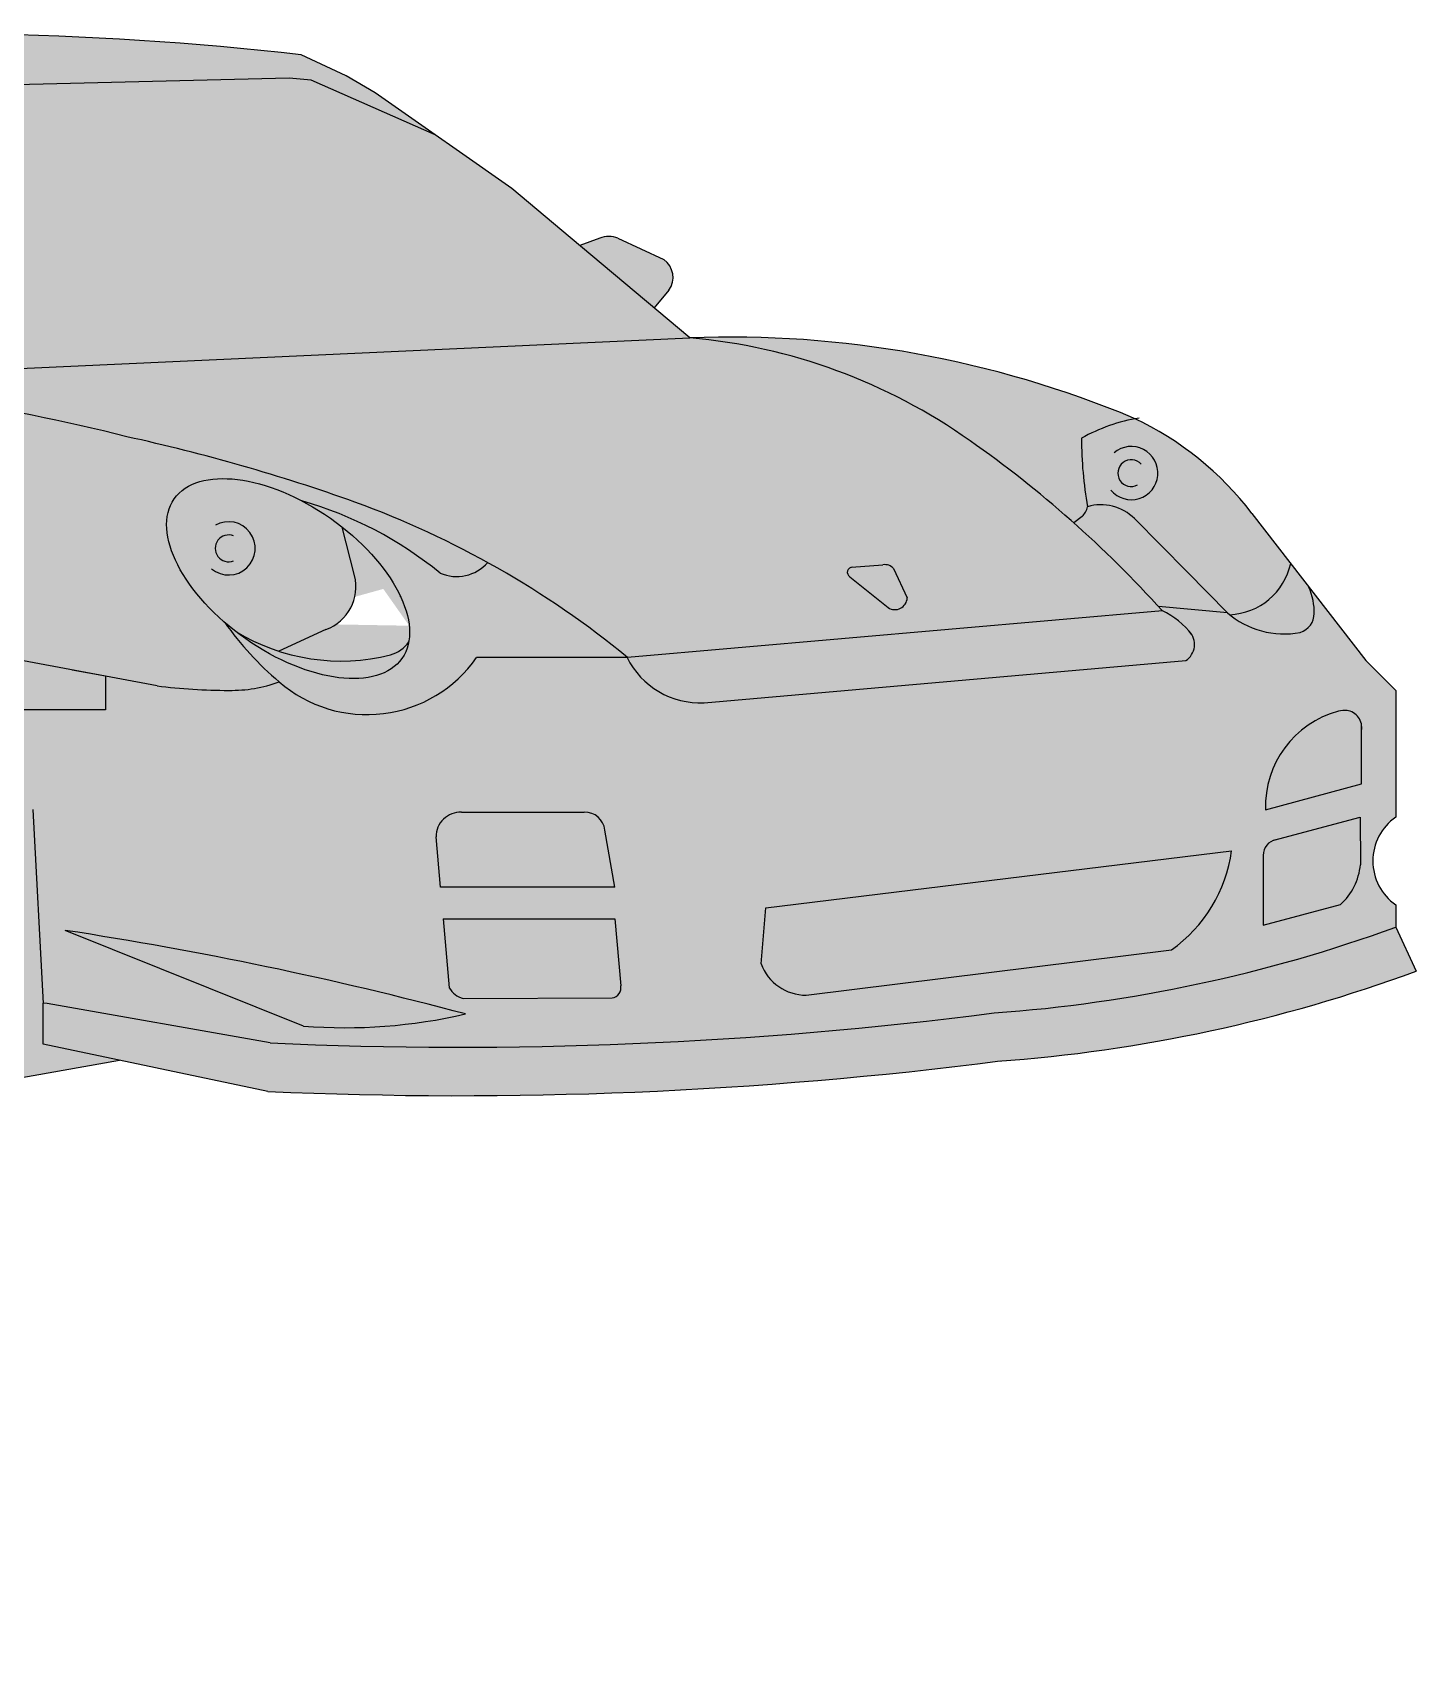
# Model space of a CAD drawing. Header units: inches. Extents: x -9981 to 36057, y -14931 to 4451.
# Drawn here: x 15630 to 22980, y -6222 to 2487 of the extents above; entities that cross this region are included whole.
import ezdxf

# ---------------------------------------------------------------- set-up
doc = ezdxf.new("R2010")
doc.units = ezdxf.units.IN
doc.header["$MEASUREMENT"] = 0
doc.layers.add('CarImage', color=30, linetype='Continuous')
doc.layers.add('constraction line', color=30, linetype='Continuous')

msp = doc.modelspace()

# ---------------------------------------------------------------- hatches: boundary and pattern name
at = {"layer": 'CarImage', "true_color": 0x000000}
h = msp.add_hatch(color=18, dxfattribs=at)
h.dxf.hatch_style = 1
edge = h.paths.add_edge_path()
edge.add_line((17293.91445989721, 2258.530921319092), (17055.60479553799, 2369.656542822196))
edge.add_arc((15101.08249117061, -14560.71555520201), 17042.81833546991, 83.41465607862503, 95.00000000000065)
edge.add_arc((13849.63878395781, -807.9296513567679), 3233.652404164361, 94.14863770949316, 130.0000000000006)
edge.add_arc((23950.00609433465, -11535.69712172303), 17963.71787196852, 132.6854628303239, 135.0000000000002)
edge.add_arc((12631.28329831734, 2135.337487698416), 1688.995267995318, 210.4183331668811, 215.0000000000002, ccw=False)
edge.add_line((11174.77534526214, 1280.182766025973), (11188.35507819748, 1435.399823734855))
edge.add_line((11188.35507819708, 1435.399823734799), (10655.19117271383, 1388.754026203832))
edge.add_line((10655.19117271435, 1388.75402620394), (10577.4270649407, 1499.812681716591))
edge.add_arc((10637.94867850281, 1348.245499131852), 163.2037883898589, 111.7670991783683, 180)
edge.add_line((10474.74489011336, 1348.245499131852), (10474.74489011336, 1000.775484062251))
edge.add_arc((10529.78118381184, 1020.807056773017), 58.56840043403243, 200.0000000000001, 340)
edge.add_line((10584.81747751031, 1000.775484062178), (10659.52233733869, 1279.577816513931))
edge.add_arc((10803.02023629658, 1159.168766127841), 187.3232137782349, 40.00000000000023, 139.9999961818078, ccw=False)
edge.add_line((10946.51814327948, 1279.577806951333), (10946.51814327948, 970.6301740892767))
edge.add_line((10946.51814327948, 970.6301740892814), (11009.76388522167, 926.3450288215967))
edge.add_arc((10945.48558232374, 913.4074827713193), 65.56737238357199, -79.99999999994623, 11.380098218915975, ccw=False)
edge.add_arc((10637.84264297597, 1921.686925337708), 1119.280066241808, 279.9999999999999, 286.56065234839514, ccw=False)
edge.add_arc((10927.89553284831, -53.40071361354785), 878.0419420306393, 96.25671307206534, 114.9999999999992)
edge.add_arc((10963.18370919768, -20.09636719821719), 863.9998270905962, 118.0556969067388, 161.7208648104673)
edge.add_line((10142.78152241278, 250.8943210750876), (10375.24610081554, 88.01454665765644))
edge.add_ellipse((10639.84433672018, -738.5355911092774), major_axis=(-82.83507653632365, 946.8092573134215), ratio=0.443194881503139, start_angle=0, end_angle=27.0490331726852, ccw=False)
edge.add_ellipse((10639.84433672018, -738.5355911092774), major_axis=(-82.83507653632365, 946.8092573134215), ratio=0.443194881503139, start_angle=352.97488920016906, end_angle=360, ccw=False)
edge.add_arc((10558.66361756809, -275.5139220206765), 483.7904168321616, 15.966552161879179, 84.03344783813787, ccw=False)
edge.add_arc((8142.735231370665, -1144.859270245506), 3050.464704842292, 4.5404575781719245, 19.184655492660283, ccw=False)
edge.add_arc((14163.35126158688, -619.3537240308942), 2993.230232145921, 185.4448721353462, 195.2966808461282)
edge.add_arc((11445.85716086812, -1347.504073754855), 180.4998541898225, 199.9259043553921, 257.1687000385696)
edge.add_line((11405.77154092304, -1523.496518013475), (13977.1870784549, -2205.634551090101))
edge.add_line((13977.18707845546, -2205.634551090072), (14212.13043609097, -2164.20769820067))
edge.add_ellipse((14926.3417792581, -1725.345949969342), major_axis=(-175.6270915124638, 1420.153714768829), ratio=0.5494612449837343, start_angle=93.23507072178398, end_angle=104.07029626541129, ccw=False)
edge.add_line((14157.17696159799, -1901.83547117174), (14036.67482248403, -1891.292900068662))
edge.add_line((14036.67482248414, -1891.292900068685), (13750.85065082675, -1810.911537309057))
edge.add_line((13750.85065082554, -1810.911537309061), (12228.89388116554, -1403.104449963616))
edge.add_arc((14214.41697914619, 406.5531727257767), 2686.477746785478, 193.0455035061638, 222.3468598357434, ccw=False)
edge.add_line((11597.27425567806, -199.8515180266404), (11581.5193566066, -534.6786949915972))
edge.add_arc((11684.36281904951, -48.35077249098686), 497.0831177691286, 189.9187268996587, 258.0596116166558, ccw=False)
edge.add_arc((9049.649211494252, -334.2191804498434), 2154.386710076296, 5.3332094993944, 14.66679050060535)
edge.add_arc((11406.41268911213, 346.5725254640856), 304.3136736586799, 118.99546931781629, 206.3996492409571, ccw=False)
edge.add_arc((10886.42579798773, 1469.814528652088), 934.5097208759197, 293.4892272828752, 303.4892302404342)
edge.add_arc((11496.49119729642, 429.4164700163819), 277.5794438566153, 59.321719745546204, 109.88661917820141, ccw=False)
edge.add_line((11638.11692828219, 668.1474901510228), (11630.47725014594, 505.7870807441561))
edge.add_arc((12413.61480630562, -143.9632461853034), 1017.585337557967, 106.19824178889931, 140.3183249552577, ccw=False)
edge.add_arc((13340.59116329998, 6115.297813181736), 5419.079479432366, 249.7983941334653, 257.0887895772506, ccw=False)
edge.add_arc((11495.65237750299, 1075.311827381898), 52.80428024447436, 155.6729552069362, 240.00000000002052, ccw=False)
edge.add_arc((13311.12471289374, 21.12118869158439), 2151.886144499519, 140.2571134689725, 150.0000000000053, ccw=False)
edge.add_arc((13525.80935185496, -372.2016258214135), 2573.735947284173, 111.71318085557269, 136.5774606220716, ccw=False)
edge.add_arc((13140.24580965005, 319.6089000396896), 1791.289342148828, 85, 108.4403991912342, ccw=False)
edge.add_arc((13166.7120222412, 1826.035928256315), 306.7897254744134, 10.940187875480206, 64.9999999999996, ccw=False)
edge.add_line((13467.92610141728, 1884.259756396845), (13775.69987891063, 654.1447865000989))
edge.add_arc((13056.41543406155, 527.3155320696533), 730.3805668143522, -28.602172944935887, 10.000000000000398, ccw=False)
edge.add_line((13697.66387721896, 177.6639819107659), (13750.85065082591, -1810.911537309159))
edge.add_line((13750.85065082554, -1810.911537309061), (14036.67482248293, -1891.292900068689))
edge.add_line((14036.67482248414, -1891.292900068685), (14157.1769615981, -1901.835471171764))
edge.add_ellipse((14926.3417792581, -1725.345949969342), major_axis=(-175.6270915124638, 1420.153714768829), ratio=0.5494612449837343, start_angle=1.1368683772161603e-13, end_angle=93.23507072178398, ccw=False)
edge.add_ellipse((14926.3417792581, -1725.345949969342), major_axis=(-175.6270915124638, 1420.153714768829), ratio=0.4951594713010124, start_angle=306.38715207840346, end_angle=360, ccw=False)
edge.add_line((15388.24998738524, -812.8483701239456), (15838.98423141223, -897.4615213027457))
edge.add_line((15838.98423141148, -897.4615213027864), (16015.81931327789, -928.6423173715942))
edge.add_line((16015.81931327749, -928.6423173715302), (16015.81931327749, -930.657520306461))
edge.add_line((16015.81931327749, -930.6575203065877), (16289.71847543808, -982.0746724816491))
edge.add_arc((16671.26427155826, 2051.379772461049), 3057.355567165565, 262.8310238456945, 270.0000000000001)
edge.add_arc((16682.96155010816, -257.0226309122809), 749.0445032706272, 269.1052174697245, 289.9999999999995)
edge.add_arc((18017.72671989631, 320.6737344833964), 1675.03566420221, 215.2243243210305, 229.915792121923, ccw=False)
edge.add_ellipse((16986.33313889988, -412.3659337550052), major_axis=(-604.952756729558, 423.5924805227814), ratio=0.5301671562655852, start_angle=283.82856561218, end_angle=438.88928632870073, ccw=False)
edge.add_arc((16494.83646172285, -1977.057712620503), 2056.49506152801, 50.81592035746138, 74.0544519632299, ccw=False)
edge.add_arc((17881.65870211646, -180.9578395865974), 220.200437634049, 246.5864379282241, 318.5069953386968)
edge.add_arc((15645.00992458593, -4666.288316890859), 4959.674539280389, 61.03844200131644, 70.0000000000027)
edge.add_arc((13999.82193460688, -9385.453316769534), 9957.159231767315, 70.39174222587926, 77.64723934116259)
edge.add_arc((13698.19065441843, -9239.021230204642), 9884.021947719313, 75.7572853814112, 87.73138800471983)
edge.add_line((14089.44377075695, 637.2539209821844), (13705.01117811884, 1865.00012800591))
edge.add_arc((14013.85124054272, 1865.000128006097), 308.8400624228569, 90.65960680009772, 180, ccw=False)
edge.add_line((14010.29585640598, 2173.819724859903), (16991.53269676514, 2245.375493342882))
edge.add_line((16991.53269676585, 2245.37549334293), (17108.46349602514, 2235.145373990718))
edge.add_line((17108.46349602472, 2235.145373990614), (17768.1804237745, 1945.512312417506))
edge.add_line((17768.18042377476, 1945.512312417646), (17449.10262477709, 2168.932992551343))
edge.add_line((17449.10262477677, 2168.932992551272), (17293.91445989798, 2258.530921319111))
h.paths.add_polyline_path([(12021.20984908566, -1391.613555279793), (11614.68134713173, -1391.613555279793), (11324.13202526141, -1256.128181420121, -0.1985435483878517)], flags=16)
h.paths.add_polyline_path([(13697.66387721896, 177.6639819107659, 0.1700448572146107), (13775.69987891056, 654.1447865003429, -0.04221399746946427), (12399.57788706385, 778.5463276474038, -0.01270323502392835), (12129.74753395375, 833.2262394827558, 0.1499867080037483), (11630.47725014482, 505.7870807441068, 0.02726416758214973), (11564.42561621964, 416.7128088180616, 0.1409763258977101), (11532.35997442715, 252.4982883331541, 0.1720985205725474), (12228.89388116635, -1403.104449963721), (13750.85065082554, -1810.911537309061)], flags=17)
edge = h.paths.add_edge_path(flags=16)
edge.add_ellipse((11746.72713735886, 226.0795260127343), major_axis=(-101.5951274957972, 101.5951274957972), ratio=0.7255193739365194, start_angle=0, end_angle=360)
h.paths.add_polyline_path([(19121.37887965236, 866.5880647994636), (14089.44377075695, 637.2539209821844, -0.05229447097161642), (16129.95706402976, 341.1876397566812, -0.03166865889107971), (17341.31852135994, -5.718750828993507, -0.08467846432578784), (18790.43635760807, -831.6222179936594), (21631.55110341869, -583.0568859590567, 0.05650345978533557), (20609.90351972263, 319.8019841686182, 0.1331621500101467)])
h.paths.add_polyline_path([(19985.30071731377, -351.5566543113091), (20146.89841331448, -338.7935873708047, -0.2574158262183066), (20203.41618547868, -359.3643741454871), (20275.81640458852, -514.6271450717468, -0.5881314287649938), (20174.50448691938, -566.1649429254176), (19971.31640084926, -402.1487913224264, -0.7800439695497937)], flags=16)
h.paths.add_polyline_path([(19121.37887965236, 866.5880647994636, -0.1331621500101428), (20609.90351972263, 319.8019841686182, -0.02905631598465613), (21161.20307218283, -116.0362960341736), (21204.63153699879, -81.82954679912655, 0.1629368717493959), (21234.01291470788, -30.73841746005928, -0.04366094290854113), (21201.74369424861, 333.1415499229915, -0.0816998742014753), (21486.42117809225, 436.7556804080377, 0.001299777739064394), (21478.48572246078, 440.4811888734403, 0.1091624874275181)])
at = {"layer": 'CarImage', "true_color": 0x939598}
h = msp.add_hatch(color=252, dxfattribs=at)
h.dxf.hatch_style = 1
h.paths.add_polyline_path([(18175.28839090466, 1660.45224496763), (17879.18562029488, 1867.785637033725), (17768.18042377476, 1945.512312417646), (17108.46349602472, 2235.145373990614), (16991.53269676585, 2245.37549334293), (14010.29585640598, 2173.819724859903, 0.4108456903869246), (13705.01117812004, 1865.000128006097), (14089.44377075695, 637.2539209821844), (19121.37887965236, 866.5880647994636), (18485.69889889564, 1399.986902199598)])
at = {"layer": 'CarImage', "true_color": 0x000000}
h = msp.add_hatch(color=18, dxfattribs=at)
h.dxf.hatch_style = 1
edge = h.paths.add_edge_path()
edge.add_arc((14163.35126158688, -619.3537240308942), 2993.230232145921, 185.4448721353443, 195.2966808461291, ccw=False)
edge.add_arc((8142.735231370665, -1144.859270245506), 3050.464704842292, 4.540457578173547, 19.18465549266077)
edge.add_arc((10558.66361756809, -275.5139220206765), 483.7904168321616, 15.96655216188202, 84.03344783811306)
edge.add_ellipse((10639.84433672018, -738.5355911092774), major_axis=(-82.83507653632365, 946.8092573134215), ratio=0.443194881503139, start_angle=186.1123573017927, end_angle=352.97488920016906, ccw=False)
edge.add_line((10766.88912224211, -1676.053191833606), (11444.22205777199, -1533.696565244813))
edge.add_line((11444.22205777094, -1533.696565244754), (11405.77154092266, -1523.49651801364))
edge.add_arc((11445.85716086812, -1347.504073754855), 180.4998541898225, 199.9259043554109, 257.1687000385705, ccw=False)
edge = h.paths.add_edge_path()
edge.add_line((10375.24610081501, 88.0145466576214), (10142.78152241226, 250.8943210750526))
edge.add_arc((10963.18370919768, -20.09636719821719), 863.9998270905962, 161.7208648104673, 184.9999999999743)
edge.add_line((10102.47166229784, -95.39891386180534), (10203.87710715098, -1262.800234212912))
edge.add_arc((10246.96863363497, -1259.030214151309), 43.25612911472142, 185.0000000000367, 355.0000000000011)
edge.add_line((10290.06016011909, -1262.800234212744), (10290.06016011909, -1156.715358261))
edge.add_ellipse((10639.84433672018, -738.5355911092774), major_axis=(-82.83507653632365, 946.8092573134215), ratio=0.443194881503139, start_angle=27.0490331726852, end_angle=113.96897031355769, ccw=False)
h.paths.add_polyline_path([(11324.13202526141, -1256.128181420121), (11614.68134713173, -1391.613555279793), (12021.20984908566, -1391.613555279793, 0.1985435483878515)])
h.paths.add_polyline_path([(12565.16396805178, 2015.533110894728, 0.01194594512043233), (12452.21421280969, 1966.924322852894), (12436.07830033731, 1922.591267692391, 0.05579187269968633), (12175.19122865051, 823.0142421014025, 0.004189831148302767), (12264.04531603493, 804.2271637603408, -0.06275878993657015)])
h.paths.add_polyline_path([(11556.04630000982, 1467.568637321441, -0.002582734928997122), (11691.04095083755, 1594.91342745506, -0.08748866352592474), (11287.11401052587, 1594.91342745506, 0.1083488359010329), (10577.42706494126, 1499.812681716459), (10655.19117271435, 1388.75402620394)])
edge = h.paths.add_edge_path()
edge.add_line((22871.32958038338, -1006.667598723172), (22712.40472675772, -847.7427450974482))
edge.add_line((22712.40472675767, -847.7427450972318), (22410.14652800348, -457.2907734800965))
edge.add_arc((22098.35475530848, -593.6984116456006), 340.3250699996672, -0.5756742194278104, 23.629183019018114, ccw=False)
edge.add_arc((22333.99013984483, -597.5484387722972), 104.6733937216823, -73.57893331942608, 0.23575525158059918, ccw=False)
edge.add_arc((22277.81362897623, -248.917982226616), 457.1517605252482, 228.8824495028525, 280.81344471043724, ccw=False)
edge.add_line((21977.18786917254, -593.3187439760368), (21611.87374448217, -561.3578994397361))
edge.add_arc((17138.77483764291, -4637.483524289477), 6051.728177960459, 42.06411574945213, 42.34144682889951, ccw=False)
edge.add_arc((21454.26455689222, -963.2491118973994), 419.4957070616506, 40.28621567398011, 65.00000000000227, ccw=False)
edge.add_arc((21700.35842400603, -762.3770751910633), 102.0547485083472, -56.97431412300398, 43.59811722489138, ccw=False)
edge.add_line((21755.97978857066, -847.942462451756), (19196.25133688676, -1071.889683678862))
edge.add_arc((19175.95224130154, -638.4539735244762), 433.9107835932787, 206.4348323631665, 272.68137413607855, ccw=False)
edge.add_line((18787.41061232612, -831.6222179936594), (17988.13337806735, -831.6222179936594))
edge.add_arc((17405.3910892345, -423.5816745195189), 711.396978003375, 229.050903218306, 324.9999999999997, ccw=False)
edge.add_arc((16682.96155010816, -257.0226309122809), 749.0445032706272, 269.1052174697297, 289.9999999999998, ccw=False)
edge.add_arc((16671.26427155826, 2051.379772461049), 3057.355567165565, 262.8310238456944, 270.00000000000125, ccw=False)
edge.add_line((16289.71847543772, -982.0746724816272), (16015.81931327714, -930.6575203065657))
edge.add_line((16015.81931327749, -930.6575203065877), (16015.81931327749, -1109.958442905806))
edge.add_line((16015.81931327749, -1109.958442905714), (15511.63164071369, -1109.958442905714))
edge.add_ellipse((14926.3417792581, -1725.345949969342), major_axis=(-175.6270915124638, 1420.153714768829), ratio=0.4951594713010124, start_angle=270, end_angle=292.12309414269095, ccw=False)
edge.add_line((15629.54434182961, -1638.382532190066), (15684.94661183073, -2666.888475457398))
edge.add_line((15684.94661183003, -2666.888475457265), (15705.47181811299, -2670.29211138975))
edge.add_line((15705.4718181137, -2670.292111389717), (16890.64159040701, -2879.26951896515))
edge.add_arc((17892.66667107586, 19380.97031817806), 22282.78106227846, 267.4226208570828, 277.3344573441904)
edge.add_arc((20172.97625772096, 5149.758299334819), 7889.457317995247, 274.1018845478063, 290.0000000000001)
edge.add_line((22871.32958038338, -2263.906524390652), (22871.32958038338, -2145.381311317731))
edge.add_arc((23034.45227869041, -1912.417954875535), 284.3957456569754, 125, 235, ccw=False)
edge.add_line((22871.32958038338, -1679.454598433542), (22871.32958038338, -1006.667598722935))
h.paths.add_polyline_path([(21999.41962353699, -1858.263056712487, -0.2089145126190019), (21679.61552760098, -2384.912472945638), (19739.73966355249, -2625.201076029334, -0.3152987888789791), (19499.2302666977, -2458.65713636743), (19525.20535100345, -2161.760564178287)], flags=16)
h.paths.add_polyline_path([(18722.82517069764, -2050.763949592045), (17796.67239352129, -2050.763949592045), (17772.3504351927, -1784.546122122934, -0.4293045842455177), (17907.53578236327, -1653.153673643596), (18559.89861210808, -1653.153673643596, -0.3870250619807626), (18669.41403079685, -1747.854322906758)], flags=16)
h.paths.add_polyline_path([(18722.82517069764, -2218.969449923257), (18754.02651170921, -2575.602409605839, -0.4215800554655777), (18708.68741822522, -2639.659330665978), (17916.43181033898, -2642.255748697295, -0.208869977937388), (17842.89016414527, -2585.516770498391), (17810.82142894901, -2218.969449923257)], flags=16)
h.paths.add_polyline_path([(17928.41455990914, -2725.174879738479, -0.07619213042095113), (17067.88245222159, -2789.620547395025), (15801.15510708839, -2280.92295970436, -0.02736136971928203)], flags=16)
h.paths.add_polyline_path([(22565.50591597799, -1116.91613937795, -0.0885753992579135), (22612.06165655237, -1112.59213625858), (22612.1972895842, -1112.555793497449, -0.4168508627379575), (22690.25894520432, -1219.497163091641), (22690.25894520432, -1503.184276067564), (22179.82058017235, -1639.955823763681, -0.3481761037102343)], flags=16)
h.paths.add_polyline_path([(22234.83336592093, -1799.354980201926), (22682.92944673542, -1679.287997215899), (22684.23718527798, -1932.156027896795, -0.18587472105939), (22577.94895329326, -2144.2047569977), (22167.81397249084, -2254.100093891204), (22167.81397249084, -1882.455226615624, -0.3663166045729935)], flags=16)
h = msp.add_hatch(color=18, dxfattribs=at)
h.dxf.hatch_style = 1
h.paths.add_polyline_path([(13536.55349841062, 860.7040636939637, -0.0139871518055122), (13541.70641731657, 1038.982503132982, 0.04692822945878999), (13413.32772389706, 1138.917074687371), (13413.32772389706, 980.5225846581452), (12596.19297580328, 962.132445221825), (12378.33578614704, 1063.720921142143, 0.2216946626429459), (12373.00698006619, 926.8054608355742, 0.1132149269824498), (13396.48926519416, 720.6398304773611)])
h.paths.add_polyline_path([(13413.32772389706, 1138.917074687371, 0.3314958457415427), (12378.33578614704, 1063.720921142143), (12596.19297580328, 962.132445221825), (13413.32772389706, 980.5225846581452)])
h.paths.add_polyline_path([(13585.50394383166, 1414.322826548305, 0.04366094290849495), (13536.55349841062, 860.7040636939637), (13396.48926519416, 720.6398304773611), (13391.65356009267, 665.3674682388955, 0.01171891904485702), (13775.69987891056, 654.1447865003429)])
h.paths.add_polyline_path([(18982.6853225939, 1282.240413880092), (18738.83965378534, 1395.947516653221, 0.1893631815315354), (18642.18375885114, 1395.947516653221), (18536.39854522049, 1357.444847666629), (18931.4360198658, 1025.969048390893), (19010.01316197496, 1119.613639795047, 0.4140847522658208)])
edge = h.paths.add_edge_path()
edge.add_line((16015.81931327749, -930.6575203065877), (15388.24998738409, -812.848370124049))
edge.add_ellipse((14926.3417792581, -1725.345949969342), major_axis=(-175.6270915124638, 1420.153714768829), ratio=0.4951594713010124, start_angle=292.12309414269095, end_angle=306.38715207840346, ccw=False)
edge.add_line((15511.63164071459, -1109.958442905714), (16015.8193132784, -1109.958442905714))
edge.add_line((16015.81931327749, -1109.958442905714), (16015.81931327749, -930.6575203064956))
h.paths.add_polyline_path([(17928.41455990914, -2725.174879738479, 0.02736136971928173), (15801.15510708839, -2280.92295970436), (17067.88245222159, -2789.620547395025, 0.07619213042095016)])
h.paths.add_polyline_path([(21784.11240100767, -704.0637574202847, 0.1176530976109442), (21631.55110341869, -583.0568859590567), (18787.53683352377, -831.8758934805519, 0.2972063199259349), (19196.25133688748, -1071.88968367895), (21755.97978857066, -847.942462451756, 0.4235569642404348)])
h.paths.add_polyline_path([(21999.41962353699, -1858.263056712487), (19525.20535100345, -2161.760564178287), (19499.2302666977, -2458.65713636743, 0.3152987888789768), (19739.73966355249, -2625.201076029334), (21679.61552760098, -2384.912472945638, 0.2089145126190019)])
at = {"layer": 'CarImage', "true_color": 0xfecc66}
h = msp.add_hatch(color=31, dxfattribs=at)
h.dxf.hatch_style = 1
h.paths.add_polyline_path([(22107.88832924888, -66.83880186325405, 0.1203143559178246), (21486.42117809225, 436.7556804080377, 0.08169987420147565), (21201.74369424861, 333.1415499229915, 0.04366094290856147), (21234.01291470788, -30.73841746005928, -0.2789842360902862), (21483.41680875327, -93.6727523204172), (21763.4375938233, -377.0252491670544), (21977.18786917254, -593.3187439760368, 0.00900355418649799), (21989.78310465161, -603.9196008265717, 0.3403385863459948), (22313.42699352559, -332.350133039814)])
h.paths.add_polyline_path([(22438.59270503558, -601.3984658989939, 0.1091894938334786), (22410.14652800374, -457.290773480112), (22313.42699352559, -332.350133039814, -0.340338586345994), (21989.78310465161, -603.9196008265717, 0.2210885895496946), (22363.58069707733, -697.9522149756376, 0.3223699285069119)])
h.paths.add_polyline_path([(21763.4375938233, -377.0252491670544), (21483.41680875327, -93.6727523204172, 0.2789842360902878), (21234.01291470788, -30.73841746005928, -0.1629368717490308), (21204.63153699879, -81.82954679912655), (21161.20307218283, -116.0362960341736, -0.02619120124751774), (21611.87374448217, -561.3578994398122), (21977.18786917254, -593.3187439760368)])
h.paths.add_polyline_path([(22690.25894520432, -1189.918353780376, 0.3240209926150284), (22612.90673420951, -1112.666070973326, 0.08748866352582095), (22566.87867314368, -1116.545135091292, 0.3489381497360261), (22179.82058017235, -1639.955823763681), (22690.25894520432, -1503.184276067564)])
h.paths.add_polyline_path([(22684.23718527798, -1932.156027896795), (22682.92944673542, -1679.287997215899), (22223.35552716069, -1802.430457828712, 0.3260220689808137), (22167.81397249084, -1882.455226615624), (22167.81397249084, -2254.100093891204), (22577.94895329326, -2144.2047569977, 0.185874721059407)])
h.paths.add_polyline_path([(18669.41403079685, -1747.854322906758, 0.3870250619807425), (18559.89861210808, -1653.153673643596), (17907.53578236327, -1653.153673643596, 0.4293045842455202), (17772.3504351927, -1784.546122122934), (17796.67239352129, -2050.763949592045), (18722.82517069764, -2050.763949592045)])
h.paths.add_polyline_path([(18722.82517069764, -2218.969449923257), (17810.82142894901, -2218.969449923257), (17842.89016414527, -2585.516770498391, 0.2088699779373854), (17916.43181033898, -2642.255748697295), (18708.68741822522, -2639.659330665978, 0.4215800554655769), (18754.02651170921, -2575.602409605839)])
h = msp.add_hatch(color=31, dxfattribs=at)
h.dxf.hatch_style = 1
edge = h.paths.add_edge_path()
edge.add_line((17339.49207513686, -395.8815792460809), (17274.07549906189, -138.5901491692235))
edge.add_ellipse((16986.33313889988, -412.3659337550052), major_axis=(-604.952756729558, 423.5924805227814), ratio=0.5301671562655852, start_angle=263.8846895477796, end_angle=283.82856561218)
edge.add_ellipse((16986.33313889988, -412.3659337550052), major_axis=(-604.952756729558, 423.5924805227814), ratio=0.5301671562655852, start_angle=283.82856561218, end_angle=438.8892863287007)
edge.add_ellipse((16986.33313889988, -412.3659337550052), major_axis=(-604.952756729558, 423.5924805227814), ratio=0.5301671562655852, start_angle=78.88928632870072, end_angle=263.8846895477796)
edge.add_arc((17267.20907912869, 227.1551809096418), 1077.17663120775, 239.3776942591684, 252.1880606011624)
edge.add_line((16937.70752870571, -798.3877109720488), (17187.55175529144, -681.8834347693756))
edge.add_arc((17106.06259480491, -455.2312332699948), 240.8561888789182, 289.7752335923137, 374.2652445169963)
edge = h.paths.add_edge_path()
edge.add_arc((17881.65870211646, -180.9578395865974), 220.200437634049, 246.58643792822352, 318.506995338696, ccw=False)
edge.add_arc((16494.83646172285, -1977.057712620503), 2056.49506152801, 50.81592035746168, 74.05445196322847)
edge.add_ellipse((16986.33313889988, -412.3659337550052), major_axis=(-604.952756729558, 423.5924805227814), ratio=0.5301671562655852, start_angle=263.88468954777954, end_angle=283.82856561218, ccw=False)
edge.add_ellipse((16986.33313889988, -412.3659337550052), major_axis=(-604.952756729558, 423.5924805227814), ratio=0.5301671562655852, start_angle=222.462667332238, end_angle=263.88468954777954, ccw=False)
edge.add_ellipse((16986.33313889988, -412.3659337550052), major_axis=(-604.952756729558, 423.5924805227814), ratio=0.5301671562655852, start_angle=193.7460155847525, end_angle=222.462667332238, ccw=False)
edge.add_ellipse((16986.33313889988, -412.3659337550052), major_axis=(-604.952756729558, 423.5924805227814), ratio=0.5301671562655852, start_angle=78.88928632870068, end_angle=193.7460155847525, ccw=False)
edge.add_arc((18017.72671989631, 320.6737344833964), 1675.03566420221, 215.2243243210308, 229.9157921219239)
edge.add_arc((17405.3910892345, -423.5816745195189), 711.3969780033751, 229.0509032183083, 325)
edge.add_line((17988.13337806705, -831.6222179936594), (18790.43635760844, -831.6222179936594))
edge.add_arc((15645.00992458593, -4666.288316890859), 4959.674539280389, 50.63931225991438, 61.03844200131655)
h = msp.add_hatch(color=31, dxfattribs=at)
h.dxf.hatch_style = 1
edge = h.paths.add_edge_path(flags=16)
edge.add_line((17339.49207513686, -395.8815792460809), (17274.07549906189, -138.5901491692235))
edge.add_ellipse((16986.33313889988, -412.3659337550052), major_axis=(-604.952756729558, 423.5924805227814), ratio=0.5301671562655852, start_angle=263.8846895477796, end_angle=283.82856561218)
edge.add_ellipse((16986.33313889988, -412.3659337550052), major_axis=(-604.952756729558, 423.5924805227814), ratio=0.5301671562655852, start_angle=283.82856561218, end_angle=438.8892863287007)
edge.add_ellipse((16986.33313889988, -412.3659337550052), major_axis=(-604.952756729558, 423.5924805227814), ratio=0.5301671562655852, start_angle=78.88928632870072, end_angle=263.8846895477796)
edge.add_arc((17267.20907912869, 227.1551809096418), 1077.17663120775, 239.3776942591685, 252.1880606011624)
edge.add_line((16937.70752870571, -798.3877109720488), (17187.55175529144, -681.8834347693756))
edge.add_arc((17106.06259480491, -455.2312332699948), 240.8561888789182, 289.7752335923137, 374.2652445169965)
edge = h.paths.add_edge_path()
edge.add_ellipse((16986.33313889988, -412.3659337550052), major_axis=(-604.952756729558, 423.5924805227814), ratio=0.5301671562655852, start_angle=78.88928632870072, end_angle=283.82856561218)
edge.add_ellipse((16986.33313889988, -412.3659337550052), major_axis=(-604.952756729558, 423.5924805227814), ratio=0.5301671562655852, start_angle=283.82856561218, end_angle=438.8892863287007)
at = {"layer": 'CarImage', "true_color": 0x000000}
h = msp.add_hatch(color=18, dxfattribs=at)
h.dxf.hatch_style = 1
edge = h.paths.add_edge_path()
edge.add_ellipse((14926.3417792581, -1725.345949969342), major_axis=(-175.6270915124638, 1420.153714768829), ratio=0.4951594713010124, start_angle=306.3871520784035, end_angle=360)
edge.add_ellipse((14926.3417792581, -1725.345949969342), major_axis=(-175.6270915124638, 1420.153714768829), ratio=0.5494612449837343, start_angle=9.26159494741485e-14, end_angle=93.235070721784)
edge.add_ellipse((14926.3417792581, -1725.345949969342), major_axis=(-175.6270915124638, 1420.153714768829), ratio=0.5494612449837343, start_angle=93.235070721784, end_angle=104.0702962654113)
edge.add_ellipse((14926.3417792581, -1725.345949969342), major_axis=(-175.6270915124638, 1420.153714768829), ratio=0.5494612449837343, start_angle=104.0702962654113, end_angle=180)
edge.add_line((15101.96887077112, -3145.499664738309), (16090.58577827264, -2971.179830361225))
edge.add_line((16090.58577827178, -2971.179830361158), (15685.03869449613, -2886.237372679248))
edge.add_line((15685.0386944972, -2886.237372679287), (15685.0386944972, -2668.597928325463))
edge.add_line((15685.0386944972, -2668.597928325355), (15629.54434182998, -1638.382532189897))
edge.add_ellipse((14926.3417792581, -1725.345949969342), major_axis=(-175.6270915124638, 1420.153714768829), ratio=0.4951594713010124, start_angle=270, end_angle=292.1230941426909)
edge.add_ellipse((14926.3417792581, -1725.345949969342), major_axis=(-175.6270915124638, 1420.153714768829), ratio=0.4951594713010124, start_angle=292.1230941426909, end_angle=306.3871520784035)
edge = h.paths.add_edge_path(flags=0)
edge.add_ellipse((14850.30881234538, -1716.938772683294), major_axis=(-99.59412460032809, 1138.366053229489), ratio=0.4973514540379173, start_angle=0, end_angle=360)
h.paths.add_polyline_path([(14855.65847430378, -804.1081765136332, -0.2146525170742398), (15208.18521409854, -1246.288570993172), (14975.764885379, -1409.031037195411, -0.2358014746343599), (14896.96230030619, -1276.213068016397)], flags=0)
h.paths.add_polyline_path([(14653.16734821815, -834.2522437692387), (14692.08044353034, -1279.030958456133), (14692.4638771303, -1283.413624548557, -0.1597931425793109), (14649.4363330584, -1378.059595494065), (14451.16578324139, -1324.933161787776, -0.3418820298490772)], flags=0)
h.paths.add_polyline_path([(14834.28402463254, -1488.326494304696, -1), (14760.96408080589, -1488.326494304696, -1)], flags=0)
h.paths.add_polyline_path([(15011.02882907074, -1665.087156285997, -1), (14937.70888524409, -1665.087156285997, -1)], flags=0)
h.paths.add_polyline_path([(14737.03701693565, -1690.269126869942, -1), (14663.717073109, -1690.269126869942, -1)], flags=0)
h.paths.add_polyline_path([(14391.65970992576, -1667.530730028404), (14586.08840524405, -1830.675776560383, -0.1950706294581135), (14644.82792535704, -2223.321713924699), (14560.18828084506, -2455.867226013186, -0.09241169876766113)], flags=0)
h.paths.add_polyline_path([(15274.75920268241, -1640.778870276001, -0.1587843855824857), (15205.6693830844, -2374.165668957867), (15087.99398765992, -2050.855177206249, -0.21913220017669), (15105.45520908944, -1810.082863868651)], flags=0)
h.paths.add_polyline_path([(14984.38781639468, -1953.547540026047, -1), (14911.06787256803, -1953.547540026047, -1)], flags=0)
h.paths.add_polyline_path([(14813.80945300125, -1996.939756799082, -1), (14740.4895091746, -1996.939756799082, -1)], flags=0)
h.paths.add_polyline_path([(14977.74911116995, -2340.411880326195), (15101.24761940818, -2609.403186729469, -0.4869105474183078), (14717.33910746407, -2609.403186729469), (14815.23620772734, -2340.433114327345, -0.6606211268139258)], flags=0)
h.paths.add_polyline_path([(14653.16734821815, -834.2522437692387, 0.3418820298490774), (14451.16578324139, -1324.933161787776), (14649.4363330584, -1378.059595494065, 0.1597931425793109), (14692.4638771303, -1283.413624548557), (14692.08044353034, -1279.030958456133)], flags=0)
edge = h.paths.add_edge_path(flags=16)
edge.add_ellipse((14850.30881234538, -1716.938772683294), major_axis=(-99.59412460032809, 1138.366053229489), ratio=0.4973514540379173, start_angle=0, end_angle=360)
h.paths.add_polyline_path([(14896.96230030619, -1276.213068016397, 0.23580147463436), (14975.764885379, -1409.031037195411), (15208.18521409854, -1246.288570993172, 0.2146525170742399), (14855.65847430378, -804.1081765136332)], flags=0)
h.paths.add_polyline_path([(14586.08840524405, -1830.675776560383), (14391.65970992576, -1667.530730028404, 0.09241169876766099), (14560.18828084506, -2455.867226013186), (14644.82792535704, -2223.321713924699, 0.1950706294581144)], flags=0)
at = {"layer": 'CarImage', "true_color": 0xfecc66}
h = msp.add_hatch(color=31, dxfattribs=at)
h.dxf.hatch_style = 1
h.paths.add_polyline_path([(20275.81640458852, -514.6271450717468), (20203.41618547868, -359.3643741454871, 0.2574158262182955), (20146.89841331448, -338.7935873708047), (19979.77487092838, -351.9930884256319, 0.7006321448301706), (19971.31640084926, -402.1487913224264), (20174.50448691938, -566.1649429254176, 0.5881314287649799)])
at = {"layer": 'CarImage', "true_color": 0x000000}
h = msp.add_hatch(color=18, dxfattribs=at)
h.dxf.hatch_style = 1
h.paths.add_polyline_path([(20762.99825224001, -2975.624862823723, 0.06993570325101), (22980.49307004921, -2498.008383446344), (22871.32958038338, -2263.906524390652, -0.06948009682896429), (20737.31112530734, -2719.489627226605, -0.04327553014953713), (16890.64159040619, -2879.269518965302), (15705.4718181137, -2670.292111389717), (15685.0386944972, -2666.903745260992), (15685.0386944972, -2886.237372679287), (16879.07027914654, -3136.329116418783, 0.04319528366261825)])
at = {"layer": 'constraction line', "true_color": 0xf26722}
h = msp.add_hatch(dxfattribs=at)
h.set_pattern_fill('ANGLE', color=30, scale=10)
h.set_pattern_definition([(0, (20402.32737826827, -2343.062795256104), (0, 2.75), [2, -0.75]), (90, (20402.32737826827, -2343.062795256104), (-2.75, 1.683889348827611e-16), [2, -0.75])])
h.paths.add_polyline_path([(21679.61552760138, -2384.912472945589, 0.2089145126190912), (21999.41962353706, -1858.263056712478), (19525.20535100345, -2161.760564178287), (19499.23026669768, -2458.657136367689, 0.3152987888766563), (19739.73966355051, -2625.20107602958)])
h.paths.add_polyline_path([(12054.61729384515, -14375.84924162452, 0.2739590547939915), (12243.13680895676, -14284.32490082589, 0.1618464724378767), (12254.77193275464, -14241.12981897299, 0.02255456817563693), (12225.03591276164, -13953.15500046342, 0.3323867456074482), (12164.73992886591, -13893.38664552432, 0.01415773622436406), (9698.506727848497, -13618.77132597788, 0.5274787550093064), (9624.67118439942, -13709.59329164562, 0.1383305595870753), (9862.501032346383, -14086.34336922489, 0.1461558446092446), (9899.180051343359, -14103.72464571206, 0.01274917365474416)])
h = msp.add_hatch(color=30, dxfattribs=at)
h.dxf.hatch_style = 1
h.paths.add_polyline_path([(21999.41962353706, -1858.263056712478), (19525.20535100345, -2161.760564178287), (19499.23026669768, -2458.657136367689, 0.3152987888766564), (19739.73966355051, -2625.20107602958), (21679.61552760138, -2384.912472945589, 0.2089145126190913)])

# ---------------------------------------------------------------- linework, layer by layer
at = {"layer": 'CarImage', "color": 30, "true_color": 0xf26722}
for p, q in [((22107.88832924888, -66.83880186296301), (22712.40472675767, -847.7427450972318)), ((21763.4375938233, -377.0252491670544), (21483.41680875327, -93.6727523204172)), ((21763.4375938233, -377.0252491670544), (21977.18786917254, -593.3187439760368)), ((21631.55110341869, -583.0568859590567), (18790.43635760807, -831.6222179936594)), ((21977.18786917254, -593.3187439760368), (21611.87374448217, -561.3578994398122)), ((17187.55175529048, -681.8834347693482), (16937.70752870571, -798.3877109720488)), ((19196.25133688748, -1071.88968367895), (21755.97978857066, -847.942462451756)), ((22712.40472675767, -847.7427450972318), (22871.32958038338, -1006.667598723172)), ((15838.98423141241, -897.4615213027864), (16015.81931327749, -928.6423173715302)), ((16015.81931327749, -928.6423173715302), (16015.81931327749, -1109.958442905714)), ((22871.32958038338, -1006.667598723172), (22871.32958038338, -1679.454598433542)), ((16015.81931327749, -1109.958442905714), (15511.63164071459, -1109.958442905714)), ((15629.54434182961, -1638.382532190066), (15685.0386944972, -2668.597928325355)), ((19525.20535100345, -2161.760564178287), (21999.41962353699, -1858.263056712487)), ((19499.2302666977, -2458.65713636743), (19525.20535100345, -2161.760564178287)), ((22871.32958038338, -2145.381311317527), (22871.32958038338, -2263.906524390652)), ((22871.32958038338, -2263.906524390652), (22980.49307004921, -2498.008383446344)), ((17067.88245222159, -2789.620547395025), (15801.15510708839, -2280.92295970436)), ((19739.73966355249, -2625.201076029334), (21679.61552760098, -2384.912472945638)), ((15101.96887077112, -3145.499664738309), (16090.58577827178, -2971.179830361158))]:
    msp.add_line(p, q, dxfattribs=at)
msp.add_lwpolyline([(17768.18042377476, 1945.512312417646), (17449.10262477677, 2168.932992551272), (17293.91445989721, 2258.530921319092), (17055.60479553882, 2369.656542822137, 0.05059370153648833), (13615.70300062932, 2417.249711134005, 0.157719684764619), (11771.08708452806, 1669.191803831636, 0.01009941692083841), (11247.73937174398, 1166.569600867719)], format="xyb", dxfattribs=at)
msp.add_lwpolyline([(17768.18042377476, 1945.512312417646), (17108.46349602472, 2235.145373990614), (16991.53269676585, 2245.37549334293), (14010.29585640598, 2173.819724859903, 0.4108456903869312), (13705.01117812004, 1865.000128006097), (14089.44377075695, 637.2539209821844), (19121.37887965236, 866.5880647994636), (18485.69889889564, 1399.986902199598), (18175.28839090466, 1660.45224496763), (17879.18562029488, 1867.785637033725)], format="xyb", close=True, dxfattribs=at)
for points in [[(18642.18375885114, 1395.947516653221), (18536.39854522049, 1357.444847666629)], [(18738.83965378534, 1395.947516653221), (18982.6853225939, 1282.240413880092)], [(19010.01316197496, 1119.613639795047), (18931.4360198658, 1025.969048390893)], [(21204.63153699879, -81.82954679912655), (21161.20307218283, -116.0362960341736)], [(17339.49207171239, -395.8815657743544), (17274.0754990615, -138.5901491693221)], [(19979.77487092838, -351.9930884256319), (20146.89841331448, -338.7935873708047)], [(19971.31640084926, -402.1487913224264), (20174.50448691938, -566.1649429254176)], [(20203.41618547868, -359.3643741454871), (20275.81640458852, -514.6271450717468)], [(16289.71847543772, -982.0746724816272), (15388.24998738524, -812.8483701239456)], [(18790.43635760807, -831.6222179936594), (17988.13337806705, -831.6222179936594)], [(22612.06165655237, -1112.59213625858), (22612.1972895842, -1112.555793497449)], [(22690.25894520432, -1503.184276067564), (22690.25894520432, -1189.918353780376)], [(22179.82058017235, -1639.955823763681), (22690.25894520432, -1503.184276067564)], [(17907.53578236327, -1653.153673643596), (18559.89861210808, -1653.153673643596)], [(22223.35552716069, -1802.430457828712), (22682.92944673542, -1679.287997215899)], [(22682.92944673542, -1679.287997215899), (22684.23718527798, -1932.156027896795)], [(17796.67239352129, -2050.763949592045), (17772.3504351927, -1784.546122122934)], [(18722.82517069764, -2050.763949592045), (18669.41403079685, -1747.854322906758)], [(22167.81397249084, -1882.455226615624), (22167.81397249084, -2254.100093891204)], [(18722.82517069764, -2050.763949592045), (17796.67239352129, -2050.763949592045)], [(22167.81397249084, -2254.100093891204), (22577.94895329326, -2144.2047569977)], [(17810.82142894901, -2218.969449923257), (18722.82517069764, -2218.969449923257)], [(17810.82142894901, -2218.969449923257), (17842.89016414527, -2585.516770498391)], [(18722.82517069764, -2218.969449923257), (18754.02651170921, -2575.602409605839)], [(16879.07027914654, -3136.329116418783), (15685.0386944972, -2886.237372679287), (15685.0386944972, -2666.903745260992)], [(16890.64159040619, -2879.269518965302), (15705.4718181137, -2670.292111389717), (15685.0386944972, -2666.903745260992)], [(17916.43181033898, -2642.255748697295), (18708.68741822522, -2639.659330665978)]]:
    msp.add_lwpolyline(points, dxfattribs=at)
for centre, radius, start, end in [((18690.51170631871, 1272.916778795101), 132.1822717474173, 68.5545054861258, 111.4454945138742), ((18915.00008532219, 1187.25709636166), 116.6324223851431, 324.5514765833732, 54.52627759914515), ((19335.70639081858, -4680.299721874529), 5551.026968047981, 67.29323667563938, 92.21276442299944), ((18857.3021496851, -2151.822770668485), 3029.940674498454, 54.65997443664397, 84.99999999986406), ((13698.19065441843, -9239.021230204642), 9884.021947719313, 75.7572853814943, 87.73138800470467), ((21659.02331183665, -480.3443291907897), 933.200902367523, 99.34136868449961, 119.3413686844645), ((20765.88821386825, -1087.689099843119), 1686.149352984381, 37.25999969784697, 64.99999999993216), ((13999.82193460688, -9385.453316769534), 9957.159231767313, 70.39174222604319, 77.64723934116614), ((17138.77483764291, -4637.483524288924), 6051.728177960456, 42.06411574939896, 54.99999999993423), ((23297.46183403488, 335.6210050420195), 2095.719606514307, 180.0677869055066, 190.0677869055336), ((21466.38641556818, 148.1836143918918), 141.4474571373494, 219.715021542225, 130.2849784577945), ((21466.38641556818, 148.1836143918918), 71.41815749854385, 42.07688187618871, 297.9231181238714), ((16494.83646172285, -1977.057712620503), 2056.49506152801, 50.8159203574891, 74.05445196334198), ((15645.00992458593, -4666.288316890859), 4959.67453928039, 50.63931225980178, 70.00000000003224), ((21143.01239519287, -12.39988744389848), 92.82993178420254, 311.589202363154, 348.6062883448011), ((21306.70832393784, -268.30346564512), 248.4386738052711, 44.66116462372741, 107.0142219620201), ((16670.09602374677, -251.623888117756), 141.441153717935, 230.0816692337823, 119.9183307663101), ((16670.09602374677, -251.623888117756), 71.40889746884055, 68.73488398207178, 291.2651160179282), ((17881.65870211646, -180.9578395865974), 220.2004376340483, 246.5864379283897, 318.5069953386244), ((20156.50294263661, -400.3314047304448), 62.2828222618198, 41.1291157529411, 98.8708842471175), ((21975.22666444071, -257.9352933732735), 346.2903853064407, 272.409158427268, 347.5908415728659), ((17106.06259480491, -455.2312332699948), 240.856188878918, 289.7752335921621, 14.26524451701229), ((19984.65705073345, -378.6075274482137), 27.0585299698494, 88.63692308732881, 240.4601117356324), ((17483.52526370622, -649.9900074969628), 173.8055478079189, 54.59094463662742, 55.40905536415083), ((20210.83076311741, -512.2270556473813), 65.02994715118044, 236.040384577496, 357.8848785950769), ((22098.35475530848, -593.6984116456006), 340.3250699996667, 358.7035387644183, 23.62918301902047), ((21454.26455689222, -963.2491118973994), 419.4957070616499, 37.06598570578258, 64.99999999993216), ((22277.81362897623, -248.917982226616), 457.1517605252486, 228.8824495028072, 280.8134447105488), ((22333.99013984483, -597.5484387722972), 104.673393721682, 286.4210666809545, 0.2357552520107295), ((18017.72671989631, 320.6737344833964), 1675.035664202211, 215.2243243209808, 229.9157921218653), ((17267.20907912869, 227.1551809096418), 1077.17663120775, 238.7252546110839, 284.1044640317387), ((21700.35842400603, -762.3770751910633), 102.0547485083473, 303.0256858769716, 43.59811722513132), ((17483.52526370622, -649.9900074969628), 173.8055478079189, 285.4090553642455, 325.8268941445448), ((17405.3910892345, -423.5816745195189), 711.3969780033746, 229.0509032184545, 325.0000000000315), ((19175.95224130154, -638.4539735244762), 433.9107835932792, 206.4348323631475, 272.6813741360909), ((16671.26427155826, 2051.379772461049), 3057.355567165567, 262.83102384561, 270), ((16682.96155010816, -257.0226309122809), 749.0445032706274, 269.1052174696745, 289.9999999999678), ((22702.69261920732, -1621.79703548472), 523.1872616920044, 105.0457068304734, 181.9890219218894), ((22600.8923365809, -1245.12465599025), 133.0023401862396, 84.81727983293908, 104.8172798329488), ((22598.23629902769, -1204.707758436125), 93.20350797793132, 350.869792681116, 81.38521998312905), ((17902.35596517008, -1783.064422818687), 130.0139733157853, 87.71670518086972, 180.652983308432), ((18562.64703408908, -1760.649508635717), 107.5309646753535, 6.833857120917221, 91.46460260015819), ((23034.45227869041, -1912.417954875535), 284.3957456569754, 125.0000000000658, 234.9999999999342), ((22250.42682322394, -1880.50623264481), 82.6358377684493, 100.8769801568906, 181.3514655072759), ((21236.80255584046, -1755.593374538294), 769.4971446210204, 305.1316837488452, 352.3324805137465), ((22355.74286426138, -1900.162651936), 330.0486252744855, 312.3185997081915, 354.4372791347361), ((20172.97625772096, 5149.758299334819), 7889.45731799525, 274.1018845477587, 289.9999999999678), ((12808.70743488241, -21925.20242873597), 19870.89476919213, 75.06941925192815, 81.33861912288639), ((19738.40966285672, -2370.187598338031), 255.0169459196467, 200.2988184640212, 270.2988184640002), ((20172.75489589013, 5151.31827197611), 8148.349031306075, 274.1026524638054, 290.1560102010687), ((17944.61006009206, -2529.703183207021), 116.0262632233485, 208.7535247616722, 255.9445416825427), ((18700.12203090917, -2585.522976533452), 54.80976827736373, 278.9907397951959, 10.42801118553246), ((17892.66667107586, 19380.97031817806), 22282.78106227845, 267.4226208571507, 277.3344573441971), ((17287.91831336915, 49.77051664722967), 2847.904035383576, 265.568775199929, 282.9970521568221), ((17892.66667107586, 19380.97031817806), 22540.10096412685, 267.4226208571507, 277.3344573441971)]:
    msp.add_arc(centre, radius, start, end, dxfattribs=at)
msp.add_ellipse((16986.33313890081, -412.3659337550052), major_axis=(-604.952756729558, 423.5924805227815), ratio=0.5301671562655851, dxfattribs=at)

doc.saveas('drawing.dxf')
